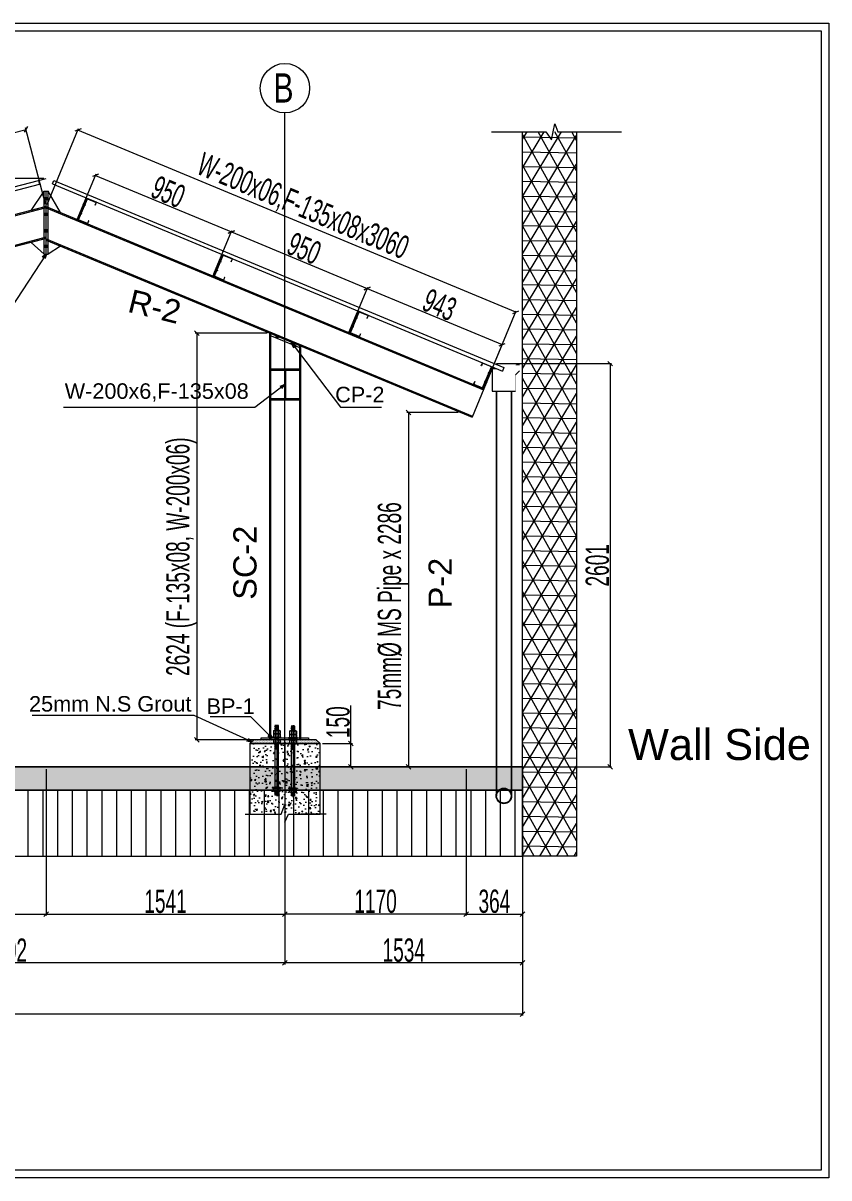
# Model space of a CAD drawing. Header units: millimetres. Extents: x -2070542 to 12330240, y -55001 to 6949969.
# Drawn here: x 1798756 to 1803957, y -49430 to -41980 of the extents above; entities that cross this region are included whole.
import ezdxf

# ---------------------------------------------------------------- set-up
doc = ezdxf.new("R2010")
doc.units = ezdxf.units.MM
doc.header["$LTSCALE"] = 0.5
doc.header["$PDMODE"] = 3
for name, color, linetype, lineweight in [('All CP BP TP EP', 6, 'Continuous', 13), ('Dimantion', 7, 'Continuous', 9), ('GRIDE-LINE', 250, 'Continuous', 13), ('HACTH', 8, 'Continuous', 5), ('Profile Sheet', 130, 'Continuous', 9), ('steel col', 1, 'Continuous', 13), ('Text', 7, 'Continuous', 13)]:
    doc.layers.add(name, color=color, linetype=linetype, lineweight=lineweight)
doc.layers.add('Down Pipe', color=5, linetype='Continuous')
doc.styles.add('MONOTEXT', font='arial.ttf')
doc.styles.get("Standard").update_dxf_attribs({"font": 'swisscl.ttf', "width": 0.8})
doc.styles.add('STYLE09', font='swisscl.ttf')
doc.dimstyles.new('dim40', dxfattribs={"dimtxt": 40, "dimasz": 30, "dimexe": 10, "dimexo": 15, "dimgap": 5, "dimtad": 1, "dimdec": 0, "dimzin": 0, "dimdsep": 46, "dimtxsty": 'Standard', "dimblk": 'OBLIQUE', "dimcen": 0, "dimclrd": 94, "dimclre": 94, "dimclrt": 6, "dimadec": 0, "dimazin": 0, "dimtfac": 1, "dimtdec": 0, "dimtofl": 0, "dimtmove": 0, "dimatfit": 3, "dimldrblk": 'OPEN30', "dimfxl": 100, "dimtolj": 1, "dimtzin": 0, "dimlwd": 13, "dimlwe": 13, "dimarcsym": 0})

# ---------------------------------------------------------------- blocks, each defined once
blk = doc.blocks.new('rwrwrw')
at = {"lineweight": 18}
for p, q in [((1824431.2, 7781.3), (1824406.2, 7781.3)), ((1824406.2, 7781.3), (1824406.2, 7635.9)), ((1824556.2, 7740.9), (1824581.8, 7766.5))]:
    blk.add_line(p, q, dxfattribs=at)
at = {"layer": 'Down Pipe', "lineweight": 18}
for p, q in [((1824431.2, 7778.3), (1824431.2, 7781.3)), ((1824581.8, 7806.5), (1824561.8, 7806.5)), ((1824561.8, 7803.5), (1824561.8, 7806.5)), ((1824406.2, 7635.9), (1824556.2, 7635.9)), ((1824431.2, 7635.9), (1824431.2, 5025)), ((1824434.2, 7635.9), (1824434.2, 5025)), ((1824528.2, 7635.9), (1824528.2, 5025)), ((1824531.2, 7635.9), (1824531.2, 5025))]:
    blk.add_line(p, q, dxfattribs=at)
at = {"layer": 'Down Pipe', "lineweight": 18, "const_width": 0.5}
for points in [[(1824561.8, 7806.5), (1824581.8, 7806.5), (1824581.8, 7766.5), (1824556.2, 7740.9), (1824556.2, 7635.9), (1824406.2, 7635.9), (1824406.2, 7781.3), (1824431.2, 7781.3)], [(1824561.8, 7803.5), (1824578.8, 7803.5), (1824578.8, 7767.7), (1824553.2, 7742.1), (1824553.2, 7638.9), (1824409.2, 7638.9), (1824409.2, 7778.3), (1824431.2, 7778.3)]]:
    blk.add_lwpolyline(points, dxfattribs=at)
at = {"layer": 'Down Pipe', "lineweight": 18}
for radius in [50, 47]:
    blk.add_circle((1824481.2, 5025), radius, dxfattribs=at)
blk = doc.blocks.new('Purlin With Cleat')
at = {"layer": 'steel col', "lineweight": 18}
for p, q in [((-37.5, -9.7), (-37.5, 9.7)), ((22.4, -9.7), (22.4, 9.7)), ((67.5, -4), (-72.5, -4))]:
    blk.add_line(p, q, dxfattribs=at)
blk.add_lwpolyline([(-72.5, -4), (67.5, -4), (67.5, 4), (-72.5, 4)], close=True, dxfattribs=at)
for points in [[(-44.5, -4), (-30.7, -4), (-44.5, 4), (-30.7, 4)], [(15.5, -4), (29.3, -4), (15.5, 4), (29.3, 4)]]:
    blk.add_trace(points, dxfattribs=at)
blk = doc.blocks.new('rewrt')
at = {"layer": 'All CP BP TP EP', "lineweight": 18}
blk.add_lwpolyline([(2043635.1, 1740051.1), (2043615.1, 1740051.1), (2043615.1, 1739986.1), (2043765.1, 1739986.1), (2043765.1, 1740051.1), (2043745.1, 1740051.1), (2043745.1, 1740049.6), (2043763.6, 1740049.6), (2043763.6, 1739987.6), (2043616.6, 1739987.6), (2043616.6, 1740049.6), (2043635.1, 1740049.6), (2043635.1, 1740051.1)], dxfattribs=at)
at = {"lineweight": 18}
blk.add_blockref('Purlin With Cleat', (2043697.6, 1739982.1), dxfattribs=at)
blk = doc.blocks.new('_Oblique')
at = {"color": 0, "linetype": 'ByBlock', "lineweight": -2}
blk.add_line((-0.5, -0.5), (0.5, 0.5), dxfattribs=at)
blk = doc.blocks.new('*D67')
at = {"color": 94, "lineweight": 13, "transparency": 16777216}
for p, q in [((1799111, -43232.9), (1799227.3, -42953.3)), ((1799223.5, -42962.5), (1800100.6, -43327.4)), ((1799988.1, -43597.8), (1800104.5, -43318.2))]:
    blk.add_line(p, q, dxfattribs=at)
at = {"layer": 'Defpoints', "color": 0, "lineweight": 13, "transparency": 16777216}
for p in [(1799105.2, -43246.8), (1800100.6, -43327.4), (1799982.4, -43611.6)]:
    blk.add_point(p, dxfattribs=at)
at = {"color": 94, "lineweight": 13, "transparency": 16777216, "xscale": 30, "yscale": 30, "zscale": 30}
for p, rotation in [((1799223.5, -42962.5), 157.4149336676004), ((1800100.6, -43327.4), 337.4149336676003)]:
    blk.add_blockref('_Oblique', p, dxfattribs=dict(at, rotation=rotation))
at = {"color": 6, "lineweight": 18, "transparency": 16777216, "insert": (1799693.5, -43069.4), "char_height": 150, "attachment_point": 5, "rotation": 337.41493}
blk.add_mtext('\\A1;950', dxfattribs=at)
blk = doc.blocks.new('_Open30')
at = {"color": 0, "linetype": 'ByBlock', "lineweight": -2}
for p, q in [((-1, 0.27), (0, 0)), ((0, 0), (-1, -0.27)), ((0, 0), (-1, 0))]:
    blk.add_line(p, q, dxfattribs=at)
blk = doc.blocks.new('*D68')
at = {"color": 94, "lineweight": 13, "transparency": 16777216}
for p, q in [((1799988.1, -43597.8), (1800104.5, -43318.2)), ((1800100.6, -43327.4), (1800977.8, -43692.3)), ((1800865.3, -43962.7), (1800981.6, -43683))]:
    blk.add_line(p, q, dxfattribs=at)
at = {"layer": 'Defpoints', "color": 0, "lineweight": 13, "transparency": 16777216}
for p in [(1799982.4, -43611.7), (1800977.8, -43692.3), (1800859.5, -43976.5)]:
    blk.add_point(p, dxfattribs=at)
at = {"color": 94, "lineweight": 13, "transparency": 16777216, "xscale": 30, "yscale": 30, "zscale": 30}
for p, rotation in [((1800100.6, -43327.4), 157.4135858322665), ((1800977.8, -43692.3), 337.4135858322665)]:
    blk.add_blockref('_Oblique', p, dxfattribs=dict(at, rotation=rotation))
at = {"color": 6, "lineweight": 18, "transparency": 16777216, "insert": (1800570.6, -43434.3), "char_height": 150, "attachment_point": 5, "rotation": 337.41359}
blk.add_mtext('\\A1;950', dxfattribs=at)
blk = doc.blocks.new('*D87')
at = {"color": 94, "lineweight": 13, "transparency": 16777216}
for p, q in [((1800865.3, -43962.7), (1800981.6, -43683)), ((1800977.8, -43692.3), (1801848.7, -44054.6)), ((1801736.2, -44325), (1801852.5, -44045.3))]:
    blk.add_line(p, q, dxfattribs=at)
at = {"layer": 'Defpoints', "color": 0, "lineweight": 13, "transparency": 16777216}
for p in [(1800859.5, -43976.5), (1801848.7, -44054.6), (1801730.5, -44338.8)]:
    blk.add_point(p, dxfattribs=at)
at = {"color": 94, "lineweight": 13, "transparency": 16777216, "xscale": 30, "yscale": 30, "zscale": 30}
for p, rotation in [((1800977.8, -43692.3), 157.4139715824243), ((1801848.7, -44054.6), 337.4139715824243)]:
    blk.add_blockref('_Oblique', p, dxfattribs=dict(at, rotation=rotation))
at = {"color": 6, "lineweight": 18, "transparency": 16777216, "insert": (1801444.7, -43797.9), "char_height": 150, "attachment_point": 5, "rotation": 337.41397}
blk.add_mtext('\\A1;943', dxfattribs=at)
blk = doc.blocks.new('Hex Nut - 10 mm side')
at = {"color": 0, "linetype": 'Continuous'}
for p, q in [((-9.2, -6.8), (-9.2, 6.8)), ((-0.7, 9.1), (-8.5, 9.1)), ((-0.7, 4.5), (-8.5, 4.5)), ((0, -6.8), (0, 6.8)), ((-0.7, -4.5), (-8.5, -4.5)), ((-0.7, -9.1), (-8.5, -9.1))]:
    blk.add_line(p, q, dxfattribs=at)
for centre, radius, start, end in [((-5, 6.8), 4.19, 147.1328, 212.8672), ((6.6, 0), 15.7, 163.2214, 196.7786), ((-4.2, 6.8), 4.19, 327.1328, 32.8672), ((-15.7, 0), 15.7, 343.2214, 16.7787), ((-5, -6.8), 4.19, 147.1328, 212.8672), ((-4.2, -6.8), 4.19, 327.1328, 32.8672)]:
    blk.add_arc(centre, radius, start, end, dxfattribs=at)
blk = doc.blocks.new('dfewer')
at = {"layer": 'Profile Sheet', "ltscale": 8}
blk.add_line((2170268.4, 1870419.9), (2170268.4, 1869965), dxfattribs=at)
at = {"layer": 'steel col', "lineweight": 9}
for p, q in [((2170280.4, 1870415), (2170256.4, 1870415)), ((2170257.9, 1870412.5), (2170256.4, 1870415)), ((2170278.9, 1870412.5), (2170256.4, 1870415)), ((2170256.4, 1870410), (2170257.9, 1870412.5)), ((2170280.4, 1870410), (2170256.4, 1870410)), ((2170257.9, 1870407.5), (2170256.4, 1870410)), ((2170278.9, 1870407.5), (2170256.4, 1870410)), ((2170256.4, 1870405), (2170257.9, 1870407.5)), ((2170280.4, 1870405), (2170256.4, 1870405)), ((2170257.9, 1870402.5), (2170256.4, 1870405)), ((2170278.9, 1870402.5), (2170256.4, 1870405)), ((2170256.4, 1870400), (2170257.9, 1870402.5)), ((2170280.4, 1870400), (2170256.4, 1870400)), ((2170257.9, 1870397.5), (2170256.4, 1870400)), ((2170278.9, 1870397.5), (2170256.4, 1870400)), ((2170256.4, 1870395), (2170257.9, 1870397.5)), ((2170278.9, 1870412.5), (2170257.9, 1870412.5)), ((2170280.4, 1870410), (2170257.9, 1870412.5)), ((2170278.9, 1870407.5), (2170257.9, 1870407.5)), ((2170280.4, 1870405), (2170257.9, 1870407.5)), ((2170278.9, 1870402.5), (2170257.9, 1870402.5)), ((2170280.4, 1870400), (2170257.9, 1870402.5)), ((2170278.9, 1870397.5), (2170257.9, 1870397.5)), ((2170280.4, 1870395), (2170257.9, 1870397.5)), ((2170278.9, 1870412.5), (2170280.4, 1870415)), ((2170280.4, 1870410), (2170278.9, 1870412.5)), ((2170278.9, 1870407.5), (2170280.4, 1870410)), ((2170280.4, 1870405), (2170278.9, 1870407.5)), ((2170278.9, 1870402.5), (2170280.4, 1870405)), ((2170280.4, 1870400), (2170278.9, 1870402.5)), ((2170278.9, 1870397.5), (2170280.4, 1870400)), ((2170280.4, 1870395), (2170278.9, 1870397.5)), ((2170238.9, 1870338.4), (2170238.9, 1870335)), ((2170297.4, 1870338.4), (2170238.9, 1870338.4)), ((2170268.4, 1870335), (2170238.9, 1870335)), ((2170239.2, 1870335), (2170297.6, 1870335)), ((2170288.4, 1870335), (2170248.4, 1870335)), ((2170280.4, 1870395), (2170256.4, 1870395)), ((2170257.9, 1870392.5), (2170256.4, 1870395)), ((2170278.9, 1870392.5), (2170256.4, 1870395)), ((2170256.4, 1870390), (2170257.9, 1870392.5)), ((2170280.4, 1870390), (2170256.4, 1870390)), ((2170257.9, 1870387.5), (2170256.4, 1870390)), ((2170278.9, 1870387.5), (2170256.4, 1870390)), ((2170256.4, 1870385), (2170257.9, 1870387.5)), ((2170280.4, 1870385), (2170256.4, 1870385)), ((2170257.4, 1870383.3), (2170256.4, 1870385)), ((2170271.1, 1870383.3), (2170256.4, 1870385)), ((2170280.4, 1870335), (2170256.4, 1870335)), ((2170256.4, 1870332.5), (2170257.9, 1870335)), ((2170280.4, 1870332.5), (2170256.4, 1870332.5)), ((2170257.9, 1870330), (2170256.4, 1870332.5)), ((2170278.9, 1870330), (2170256.4, 1870332.5)), ((2170256.4, 1870327.5), (2170257.9, 1870330)), ((2170280.4, 1870327.5), (2170256.4, 1870327.5)), ((2170257.9, 1870325), (2170256.4, 1870327.5)), ((2170256.7, 1870323), (2170257.9, 1870325)), ((2170278.9, 1870392.5), (2170257.9, 1870392.5)), ((2170280.4, 1870390), (2170257.9, 1870392.5)), ((2170278.9, 1870387.5), (2170257.9, 1870387.5)), ((2170280.4, 1870385), (2170257.9, 1870387.5)), ((2170278.9, 1870335), (2170257.9, 1870335)), ((2170280.4, 1870332.5), (2170257.9, 1870335)), ((2170278.9, 1870330), (2170257.9, 1870330)), ((2170280.4, 1870327.5), (2170257.9, 1870330)), ((2170278.9, 1870325), (2170257.9, 1870325)), ((2170280.4, 1870323), (2170257.9, 1870325)), ((2170268.4, 1870335), (2170297.4, 1870335)), ((2170278.9, 1870392.5), (2170280.4, 1870395)), ((2170280.4, 1870390), (2170278.9, 1870392.5)), ((2170278.9, 1870387.5), (2170280.4, 1870390)), ((2170280.4, 1870385), (2170278.9, 1870387.5)), ((2170280.4, 1870332.5), (2170278.9, 1870335)), ((2170278.9, 1870330), (2170280.4, 1870332.5)), ((2170280.4, 1870327.5), (2170278.9, 1870330)), ((2170278.9, 1870325), (2170280.4, 1870327.5)), ((2170280.4, 1870323), (2170278.9, 1870325)), ((2170279.4, 1870383.3), (2170280.4, 1870385)), ((2170297.4, 1870335), (2170297.4, 1870338.4)), ((2170280.4, 1870300.5), (2170256.4, 1870300.5)), ((2170257.9, 1870298), (2170256.4, 1870300.5)), ((2170278.9, 1870298), (2170256.4, 1870300.5)), ((2170256.4, 1870295), (2170257.9, 1870298)), ((2170280.4, 1870295), (2170256.4, 1870295)), ((2170280.4, 1870295), (2170256.4, 1870295)), ((2170257.9, 1870292.5), (2170256.4, 1870295)), ((2170278.9, 1870292.5), (2170256.4, 1870295)), ((2170256.4, 1870289.4), (2170257.9, 1870292.5)), ((2170280.4, 1870289.4), (2170256.4, 1870289.4)), ((2170280.4, 1870289.4), (2170256.4, 1870289.4)), ((2170257.9, 1870286.9), (2170256.4, 1870289.4)), ((2170278.9, 1870286.9), (2170256.4, 1870289.4)), ((2170256.4, 1870283.9), (2170257.9, 1870286.9)), ((2170280.4, 1870283.9), (2170256.4, 1870283.9)), ((2170280.4, 1870283.9), (2170256.4, 1870283.9)), ((2170257.9, 1870281.4), (2170256.4, 1870283.9)), ((2170278.9, 1870281.4), (2170256.4, 1870283.9)), ((2170256.4, 1870278.3), (2170257.9, 1870281.4)), ((2170280.4, 1870278.3), (2170256.4, 1870278.3)), ((2170280.4, 1870278.3), (2170256.4, 1870278.3)), ((2170257.9, 1870275.8), (2170256.4, 1870278.3)), ((2170278.9, 1870275.8), (2170256.4, 1870278.3)), ((2170256.4, 1870272.8), (2170257.9, 1870275.8)), ((2170280.4, 1870272.8), (2170256.4, 1870272.8)), ((2170280.4, 1870272.8), (2170256.4, 1870272.8)), ((2170257.9, 1870270.3), (2170256.4, 1870272.8)), ((2170278.9, 1870270.3), (2170256.4, 1870272.8)), ((2170256.4, 1870267.2), (2170257.9, 1870270.3)), ((2170280.4, 1870267.2), (2170256.4, 1870267.2)), ((2170280.4, 1870267.2), (2170256.4, 1870267.2)), ((2170257.9, 1870265), (2170256.4, 1870267.2)), ((2170279, 1870265), (2170256.4, 1870267.2)), ((2170256.4, 1870265), (2170280.4, 1870265)), ((2170278.9, 1870298), (2170257.9, 1870298)), ((2170280.4, 1870295), (2170257.9, 1870298)), ((2170278.9, 1870292.5), (2170257.9, 1870292.5)), ((2170280.4, 1870289.4), (2170257.9, 1870292.5)), ((2170278.9, 1870286.9), (2170257.9, 1870286.9)), ((2170280.4, 1870283.9), (2170257.9, 1870286.9)), ((2170278.9, 1870281.4), (2170257.9, 1870281.4)), ((2170280.4, 1870278.3), (2170257.9, 1870281.4)), ((2170278.9, 1870275.8), (2170257.9, 1870275.8)), ((2170280.4, 1870272.8), (2170257.9, 1870275.8)), ((2170278.9, 1870270.3), (2170257.9, 1870270.3)), ((2170280.4, 1870267.2), (2170257.9, 1870270.3)), ((2170279, 1870265), (2170257.9, 1870265)), ((2170278.9, 1870298), (2170280.4, 1870300.5)), ((2170280.4, 1870295), (2170278.9, 1870298)), ((2170278.9, 1870292.5), (2170280.4, 1870295)), ((2170280.4, 1870289.4), (2170278.9, 1870292.5)), ((2170278.9, 1870286.9), (2170280.4, 1870289.4)), ((2170280.4, 1870283.9), (2170278.9, 1870286.9)), ((2170278.9, 1870281.4), (2170280.4, 1870283.9)), ((2170280.4, 1870278.3), (2170278.9, 1870281.4)), ((2170278.9, 1870275.8), (2170280.4, 1870278.3)), ((2170280.4, 1870272.8), (2170278.9, 1870275.8)), ((2170278.9, 1870270.3), (2170280.4, 1870272.8)), ((2170280.4, 1870267.2), (2170278.9, 1870270.3)), ((2170279, 1870265), (2170280.4, 1870267.2)), ((2170268.4, 1870015), (2170238.9, 1870015)), ((2170238.9, 1870015), (2170297.4, 1870015)), ((2170238.9, 1870015), (2170238.9, 1870011.5)), ((2170297.4, 1870011.5), (2170238.9, 1870011.5)), ((2170288.4, 1870015), (2170248.4, 1870015)), ((2170256.4, 1869985), (2170257.9, 1869987.5)), ((2170280.4, 1869985), (2170256.4, 1869985)), ((2170257.9, 1869982.5), (2170256.4, 1869985)), ((2170278.9, 1869982.5), (2170256.4, 1869985)), ((2170256.4, 1869980), (2170257.9, 1869982.5)), ((2170280.4, 1869980), (2170256.4, 1869980)), ((2170257.9, 1869977.5), (2170256.4, 1869980)), ((2170278.9, 1869977.5), (2170256.4, 1869980)), ((2170256.4, 1869975), (2170257.9, 1869977.5)), ((2170280.4, 1869975), (2170256.4, 1869975)), ((2170257.9, 1869972.5), (2170256.4, 1869975)), ((2170278.9, 1869972.5), (2170256.4, 1869975)), ((2170256.4, 1869970), (2170257.9, 1869972.5)), ((2170280.4, 1869970), (2170256.4, 1869970)), ((2170257.9, 1869967.5), (2170256.4, 1869970)), ((2170278.9, 1869967.5), (2170256.4, 1869970)), ((2170256.4, 1869965), (2170257.9, 1869967.5)), ((2170280.4, 1869965), (2170256.4, 1869965)), ((2170257.9, 1869987.5), (2170256.9, 1869989.1)), ((2170278.9, 1869987.5), (2170257.9, 1869987.5)), ((2170280.4, 1869985), (2170257.9, 1869987.5)), ((2170278.9, 1869982.5), (2170257.9, 1869982.5)), ((2170280.4, 1869980), (2170257.9, 1869982.5)), ((2170278.9, 1869977.5), (2170257.9, 1869977.5)), ((2170280.4, 1869975), (2170257.9, 1869977.5)), ((2170278.9, 1869972.5), (2170257.9, 1869972.5)), ((2170280.4, 1869970), (2170257.9, 1869972.5)), ((2170278.9, 1869967.5), (2170257.9, 1869967.5)), ((2170278.9, 1869967.5), (2170257.9, 1869967.5)), ((2170280.4, 1869965), (2170257.9, 1869967.5)), ((2170278.9, 1869987.5), (2170264.6, 1869989.1)), ((2170268.4, 1870015), (2170297.4, 1870015)), ((2170278.9, 1869987.5), (2170279.8, 1869989.1)), ((2170280.4, 1869985), (2170278.9, 1869987.5)), ((2170278.9, 1869982.5), (2170280.4, 1869985)), ((2170280.4, 1869980), (2170278.9, 1869982.5)), ((2170278.9, 1869977.5), (2170280.4, 1869980)), ((2170280.4, 1869975), (2170278.9, 1869977.5)), ((2170278.9, 1869972.5), (2170280.4, 1869975)), ((2170280.4, 1869970), (2170278.9, 1869972.5)), ((2170278.9, 1869967.5), (2170280.4, 1869970)), ((2170280.4, 1869965), (2170278.9, 1869967.5)), ((2170297.4, 1870015), (2170297.4, 1870011.5))]:
    blk.add_line(p, q, dxfattribs=at)
blk.add_lwpolyline([(2170280.4, 1869965), (2170280.4, 1870300.5), (2170256.4, 1870300.5), (2170256.4, 1869965)], dxfattribs=at)
at = {"layer": 'steel col', "lineweight": 9, "extrusion": (0, 0, -1), "yscale": 2.453299200162292, "rotation": 90}
for p, xscale, zscale in [((-2170268.4, 1870383.3), 2.453299200162292, -2.4532992), ((-2170268.4, 1870360.9), 2.453299200162292, -2.4532992), ((-2170268.4, 1869989.1), -2.453299200162292, -2.453299200162292)]:
    blk.add_blockref('Hex Nut - 10 mm side', p, dxfattribs=dict(at, xscale=xscale, zscale=zscale))
at = {"layer": 'steel col', "lineweight": 9, "yscale": 2.453299200162292, "zscale": 2.453299200162292, "rotation": 90}
for p, xscale in [((2170268.4, 1870383.3), 2.453299200162292), ((2170268.4, 1870360.9), 2.453299200162292), ((2170268.4, 1870323), 2.453299200162292), ((2170268.4, 1869989.1), -2.453299200162292)]:
    blk.add_blockref('Hex Nut - 10 mm side', p, dxfattribs=dict(at, xscale=xscale))
blk = doc.blocks.new('*D69')
at = {"color": 94, "lineweight": 13, "transparency": 16777216}
for p, q in [((1800331.2, -43979.6), (1799867.2, -43979.6)), ((1799877.2, -43979.6), (1799877.2, -46603.7)), ((1800431.2, -46603.7), (1799867.2, -46603.7))]:
    blk.add_line(p, q, dxfattribs=at)
at = {"layer": 'Defpoints', "color": 0, "lineweight": 13, "transparency": 16777216}
for p in [(1800346.2, -43979.6), (1799877.2, -46603.7), (1800446.2, -46603.7)]:
    blk.add_point(p, dxfattribs=at)
at = {"color": 94, "lineweight": 13, "transparency": 16777216, "xscale": 30, "yscale": 30, "zscale": 30}
for p, rotation in [((1799877.2, -43979.6), 90), ((1799877.2, -46603.7), 270)]:
    blk.add_blockref('_Oblique', p, dxfattribs=dict(at, rotation=rotation))
at = {"color": 6, "lineweight": 18, "transparency": 16777216, "insert": (1799777.7, -45422.7), "char_height": 150, "attachment_point": 5, "rotation": 90}
blk.add_mtext('\\A1;2624 {\\C1;(F-135x08, W-200x06)}', dxfattribs=at)
blk = doc.blocks.new('ewqeqeq')
at = {"layer": 'steel col', "lineweight": 18}
for p, q in [((1822653.1, 59148.7), (1822788.1, 59148.7)), ((1822653.1, 59140.7), (1822653.1, 59148.7)), ((1822653.1, 59140.7), (1822717.6, 59140.7)), ((1822717.6, 59140.7), (1822717.6, 58956.7)), ((1822723.6, 59140.7), (1822788.1, 59140.7)), ((1822723.6, 59140.7), (1822723.6, 58956.7)), ((1822788.1, 59140.7), (1822788.1, 59148.7)), ((1822653.1, 58956.7), (1822717.6, 58956.7)), ((1822653.1, 58948.7), (1822653.1, 58956.7)), ((1822653.1, 58948.7), (1822788.1, 58948.7)), ((1822723.6, 58956.7), (1822788.1, 58956.7)), ((1822788.1, 58948.7), (1822788.1, 58956.7))]:
    blk.add_line(p, q, dxfattribs=at)
blk = doc.blocks.new('*D88')
at = {"color": 94, "lineweight": 13, "transparency": 16777216}
for p, q in [((1800871.3, -46628.7), (1800871.3, -46381.8)), ((1800688.7, -46628.7), (1800881.3, -46628.7)), ((1800871.3, -46778.7), (1800871.3, -46628.7)), ((1800688.7, -46778.7), (1800881.3, -46778.7))]:
    blk.add_line(p, q, dxfattribs=at)
at = {"layer": 'Defpoints', "color": 0, "lineweight": 13, "transparency": 16777216}
for p in [(1800673.7, -46628.7), (1800871.3, -46628.7), (1800673.7, -46778.7)]:
    blk.add_point(p, dxfattribs=at)
at = {"color": 94, "lineweight": 13, "transparency": 16777216, "xscale": 30, "yscale": 30, "zscale": 30}
for p, rotation in [((1800871.3, -46628.7), 90), ((1800871.3, -46778.7), 270)]:
    blk.add_blockref('_Oblique', p, dxfattribs=dict(at, rotation=rotation))
at = {"color": 6, "lineweight": 18, "transparency": 16777216, "insert": (1800789.5, -46490.3), "char_height": 150, "attachment_point": 5, "rotation": 90}
blk.add_mtext('\\A1;150', dxfattribs=at)
blk = doc.blocks.new('*D72')
at = {"color": 94, "lineweight": 13, "transparency": 16777216}
for p, q in [((1801616.1, -46793.7), (1801616.1, -47738.2)), ((1800446.2, -46943.7), (1800446.2, -47738.2)), ((1801616.1, -47728.2), (1800446.2, -47728.2))]:
    blk.add_line(p, q, dxfattribs=at)
at = {"layer": 'Defpoints', "color": 0, "lineweight": 13, "transparency": 16777216}
for p in [(1801616.1, -46778.7), (1800446.2, -46928.7), (1800446.2, -47728.2)]:
    blk.add_point(p, dxfattribs=at)
at = {"color": 94, "lineweight": 13, "transparency": 16777216, "xscale": 30, "yscale": 30, "zscale": 30, "rotation": 180}
blk.add_blockref('_Oblique', (1800446.2, -47728.2), dxfattribs=at)
at = {"color": 94, "lineweight": 13, "transparency": 16777216, "xscale": 30, "yscale": 30, "zscale": 30}
blk.add_blockref('_Oblique', (1801616.1, -47728.2), dxfattribs=at)
at = {"color": 6, "lineweight": 18, "transparency": 16777216, "insert": (1801031.2, -47646.4), "char_height": 150, "attachment_point": 5}
blk.add_mtext('\\A1;1170', dxfattribs=at)
blk = doc.blocks.new('*D89')
at = {"color": 94, "lineweight": 13, "transparency": 16777216}
for p, q in [((1795144.2, -46943.7), (1795144.2, -48383.1)), ((1801980.2, -46943.7), (1801980.2, -48383.1)), ((1801980.2, -48373.1), (1795144.2, -48373.1))]:
    blk.add_line(p, q, dxfattribs=at)
at = {"layer": 'Defpoints', "color": 0, "lineweight": 13, "transparency": 16777216}
for p in [(1795144.2, -46928.7), (1801980.2, -46928.7), (1795144.2, -48373.1)]:
    blk.add_point(p, dxfattribs=at)
at = {"color": 94, "lineweight": 13, "transparency": 16777216, "xscale": 30, "yscale": 30, "zscale": 30, "rotation": 180}
blk.add_blockref('_Oblique', (1795144.2, -48373.1), dxfattribs=at)
at = {"color": 94, "lineweight": 13, "transparency": 16777216, "xscale": 30, "yscale": 30, "zscale": 30}
blk.add_blockref('_Oblique', (1801980.2, -48373.1), dxfattribs=at)
at = {"color": 6, "lineweight": 18, "transparency": 16777216, "insert": (1798562.2, -48291.2), "char_height": 150, "attachment_point": 5}
blk.add_mtext('\\A1;6836', dxfattribs=at)
blk = doc.blocks.new('*D75')
at = {"color": 94, "lineweight": 13, "transparency": 16777216}
for p, q in [((1801616.1, -46793.7), (1801616.1, -47738.2)), ((1801980.2, -46793.7), (1801980.2, -47738.2)), ((1801616.1, -47728.2), (1801980.2, -47728.2))]:
    blk.add_line(p, q, dxfattribs=at)
at = {"layer": 'Defpoints', "color": 0, "lineweight": 13, "transparency": 16777216}
for p in [(1801616.1, -46778.7), (1801980.2, -46778.7), (1801980.2, -47728.2)]:
    blk.add_point(p, dxfattribs=at)
at = {"color": 94, "lineweight": 13, "transparency": 16777216, "xscale": 30, "yscale": 30, "zscale": 30, "rotation": 180}
blk.add_blockref('_Oblique', (1801616.1, -47728.2), dxfattribs=at)
at = {"color": 94, "lineweight": 13, "transparency": 16777216, "xscale": 30, "yscale": 30, "zscale": 30}
blk.add_blockref('_Oblique', (1801980.2, -47728.2), dxfattribs=at)
at = {"color": 6, "lineweight": 18, "transparency": 16777216, "insert": (1801798.2, -47646.3), "char_height": 150, "attachment_point": 5}
blk.add_mtext('\\A1;364', dxfattribs=at)
blk = doc.blocks.new('*D76')
at = {"color": 94, "lineweight": 13, "transparency": 16777216}
for p, q in [((1800446.2, -46643.7), (1800446.2, -48053.6)), ((1801980.2, -46793.7), (1801980.2, -48053.6)), ((1801980.2, -48043.6), (1800446.2, -48043.6))]:
    blk.add_line(p, q, dxfattribs=at)
at = {"layer": 'Defpoints', "color": 0, "lineweight": 13, "transparency": 16777216}
for p in [(1800446.2, -46628.7), (1801980.2, -46778.7), (1800446.2, -48043.6)]:
    blk.add_point(p, dxfattribs=at)
at = {"color": 94, "lineweight": 13, "transparency": 16777216, "xscale": 30, "yscale": 30, "zscale": 30, "rotation": 180}
blk.add_blockref('_Oblique', (1800446.2, -48043.6), dxfattribs=at)
at = {"color": 94, "lineweight": 13, "transparency": 16777216, "xscale": 30, "yscale": 30, "zscale": 30}
blk.add_blockref('_Oblique', (1801980.2, -48043.6), dxfattribs=at)
at = {"color": 6, "lineweight": 18, "transparency": 16777216, "insert": (1801213.2, -47961.7), "char_height": 150, "attachment_point": 5}
blk.add_mtext('\\A1;1534', dxfattribs=at)
blk = doc.blocks.new('*D77')
at = {"color": 94, "lineweight": 13, "transparency": 16777216}
for p, q in [((1796844.2, -46643.7), (1796844.2, -48053.6)), ((1800446.2, -46783.7), (1800446.2, -48053.6)), ((1800446.2, -48043.6), (1796844.2, -48043.6))]:
    blk.add_line(p, q, dxfattribs=at)
at = {"layer": 'Defpoints', "color": 0, "lineweight": 13, "transparency": 16777216}
for p in [(1796844.2, -46628.7), (1800446.2, -46768.7), (1796844.2, -48043.6)]:
    blk.add_point(p, dxfattribs=at)
at = {"color": 94, "lineweight": 13, "transparency": 16777216, "xscale": 30, "yscale": 30, "zscale": 30, "rotation": 180}
blk.add_blockref('_Oblique', (1796844.2, -48043.6), dxfattribs=at)
at = {"color": 94, "lineweight": 13, "transparency": 16777216, "xscale": 30, "yscale": 30, "zscale": 30}
blk.add_blockref('_Oblique', (1800446.2, -48043.6), dxfattribs=at)
at = {"color": 6, "lineweight": 18, "transparency": 16777216, "insert": (1798645.2, -47961.7), "char_height": 150, "attachment_point": 5}
blk.add_mtext('\\A1;3602', dxfattribs=at)
blk = doc.blocks.new('*D79')
at = {"color": 94, "lineweight": 13, "transparency": 16777216}
for p, q in [((1801812.7, -44177.3), (1802554.7, -44177.3)), ((1802544.7, -44177.3), (1802544.7, -46778.7)), ((1801811.4, -46778.7), (1802554.7, -46778.7))]:
    blk.add_line(p, q, dxfattribs=at)
at = {"layer": 'Defpoints', "color": 0, "lineweight": 13, "transparency": 16777216}
for p in [(1801797.7, -44177.3), (1801796.4, -46778.7), (1802544.7, -46778.7)]:
    blk.add_point(p, dxfattribs=at)
at = {"color": 94, "lineweight": 13, "transparency": 16777216, "xscale": 30, "yscale": 30, "zscale": 30}
for p, rotation in [((1802544.7, -44177.3), 90), ((1802544.7, -46778.7), 270)]:
    blk.add_blockref('_Oblique', p, dxfattribs=dict(at, rotation=rotation))
at = {"color": 6, "lineweight": 18, "transparency": 16777216, "insert": (1802462.9, -45478), "char_height": 150, "attachment_point": 5, "rotation": 90}
blk.add_mtext('\\A1;2601', dxfattribs=at)
blk = doc.blocks.new('*D81')
at = {"color": 94, "lineweight": 13, "transparency": 16777216}
for p, q in [((1801563.6, -44492.3), (1801233.9, -44492.3)), ((1801243.9, -44492.3), (1801243.9, -46778.7)), ((1801563.6, -46778.7), (1801233.9, -46778.7))]:
    blk.add_line(p, q, dxfattribs=at)
at = {"layer": 'Defpoints', "color": 0, "lineweight": 13, "transparency": 16777216}
for p in [(1801578.6, -44492.3), (1801243.9, -46778.7), (1801578.6, -46778.7)]:
    blk.add_point(p, dxfattribs=at)
at = {"color": 94, "lineweight": 13, "transparency": 16777216, "xscale": 30, "yscale": 30, "zscale": 30}
for p, rotation in [((1801243.9, -44492.3), 90), ((1801243.9, -46778.7), 270)]:
    blk.add_blockref('_Oblique', p, dxfattribs=dict(at, rotation=rotation))
at = {"color": 6, "lineweight": 18, "transparency": 16777216, "insert": (1801143.3, -45741.2), "char_height": 150, "attachment_point": 5, "rotation": 90}
blk.add_mtext('\\A1;75mm%%C MS Pipe x 2286 ', dxfattribs=at)
blk = doc.blocks.new('*D82')
at = {"color": 94, "lineweight": 13, "transparency": 16777216}
for p, q in [((1795244, -43587.2), (1798775.3, -42665.7)), ((1798901.4, -43149.1), (1798772.8, -42656)), ((1795370.2, -44070.6), (1795241.5, -43577.5))]:
    blk.add_line(p, q, dxfattribs=at)
at = {"layer": 'Defpoints', "color": 0, "lineweight": 13, "transparency": 16777216}
for p in [(1798775.3, -42665.7), (1798905.2, -43163.6), (1795373.9, -44085.1)]:
    blk.add_point(p, dxfattribs=at)
at = {"color": 94, "lineweight": 13, "transparency": 16777216, "xscale": 30, "yscale": 30, "zscale": 30}
for p, rotation in [((1798775.3, -42665.7), 14.625200846534), ((1795244, -43587.2), 194.625200846534)]:
    blk.add_blockref('_Oblique', p, dxfattribs=dict(at, rotation=rotation))
at = {"color": 6, "lineweight": 18, "transparency": 16777216, "insert": (1796985.9, -43035.2), "char_height": 150, "attachment_point": 5, "rotation": 14.6252}
blk.add_mtext('\\A1;W-200x06,F-135x08x3650', dxfattribs=at)
blk = doc.blocks.new('*D83')
at = {"color": 94, "lineweight": 13, "transparency": 16777216}
for p, q in [((1798911, -43149.7), (1799114.4, -42660.8)), ((1801935.8, -43845.2), (1799110.6, -42670)), ((1801736.2, -44325), (1801939.6, -43836))]:
    blk.add_line(p, q, dxfattribs=at)
at = {"layer": 'Defpoints', "color": 0, "lineweight": 13, "transparency": 16777216}
for p in [(1799110.6, -42670), (1798905.2, -43163.6), (1801730.5, -44338.8)]:
    blk.add_point(p, dxfattribs=at)
at = {"color": 94, "lineweight": 13, "transparency": 16777216, "xscale": 30, "yscale": 30, "zscale": 30}
for p, rotation in [((1799110.6, -42670), 157.4136676038135), ((1801935.8, -43845.2), 337.4136676038135)]:
    blk.add_blockref('_Oblique', p, dxfattribs=dict(at, rotation=rotation))
at = {"color": 6, "lineweight": 18, "transparency": 16777216, "insert": (1800559.4, -43170.5), "char_height": 150, "attachment_point": 5, "rotation": 337.41367}
blk.add_mtext('\\A1;W-200x06,F-135x08x3060', dxfattribs=at)
blk = doc.blocks.new('*D90')
at = {"color": 94, "lineweight": 13, "transparency": 16777216}
for p, q in [((1796844.2, -46618.7), (1796844.2, -47738.2)), ((1798905.2, -46793.7), (1798905.2, -47738.2)), ((1796844.2, -47728.2), (1798905.2, -47728.2))]:
    blk.add_line(p, q, dxfattribs=at)
at = {"layer": 'Defpoints', "color": 0, "lineweight": 13, "transparency": 16777216}
for p in [(1796844.2, -46603.7), (1798905.2, -46778.7), (1798905.2, -47728.2)]:
    blk.add_point(p, dxfattribs=at)
at = {"color": 94, "lineweight": 13, "transparency": 16777216, "xscale": 30, "yscale": 30, "zscale": 30, "rotation": 180}
blk.add_blockref('_Oblique', (1796844.2, -47728.2), dxfattribs=at)
at = {"color": 94, "lineweight": 13, "transparency": 16777216, "xscale": 30, "yscale": 30, "zscale": 30}
blk.add_blockref('_Oblique', (1798905.2, -47728.2), dxfattribs=at)
at = {"color": 6, "lineweight": 18, "transparency": 16777216, "insert": (1797874.7, -47646.4), "char_height": 150, "attachment_point": 5}
blk.add_mtext('\\A1;2061', dxfattribs=at)
blk = doc.blocks.new('*D84')
at = {"color": 94, "lineweight": 13, "transparency": 16777216}
for p, q in [((1800446.2, -46618.7), (1800446.2, -47738.2)), ((1798905.2, -46793.7), (1798905.2, -47738.2)), ((1798905.2, -47728.2), (1800446.2, -47728.2))]:
    blk.add_line(p, q, dxfattribs=at)
at = {"layer": 'Defpoints', "color": 0, "lineweight": 13, "transparency": 16777216}
for p in [(1800446.2, -46603.7), (1798905.2, -46778.7), (1800446.2, -47728.2)]:
    blk.add_point(p, dxfattribs=at)
at = {"color": 94, "lineweight": 13, "transparency": 16777216, "xscale": 30, "yscale": 30, "zscale": 30, "rotation": 180}
blk.add_blockref('_Oblique', (1798905.2, -47728.2), dxfattribs=at)
at = {"color": 94, "lineweight": 13, "transparency": 16777216, "xscale": 30, "yscale": 30, "zscale": 30}
blk.add_blockref('_Oblique', (1800446.2, -47728.2), dxfattribs=at)
at = {"color": 6, "lineweight": 18, "transparency": 16777216, "insert": (1799675.7, -47646.7), "char_height": 150, "attachment_point": 5}
blk.add_mtext('\\A1;1541', dxfattribs=at)
blk = doc.blocks.new('*D85')
at = {"color": 94, "lineweight": 13, "transparency": 16777216}
for p, q in [((1798890.2, -42982.7), (1794944.1, -42982.7)), ((1794954.1, -42982.7), (1794954.1, -46778.7)), ((1795129.2, -46778.7), (1794944.1, -46778.7))]:
    blk.add_line(p, q, dxfattribs=at)
at = {"layer": 'Defpoints', "color": 0, "lineweight": 13, "transparency": 16777216}
for p in [(1798905.2, -42982.7), (1794954.1, -46778.7), (1795144.2, -46778.7)]:
    blk.add_point(p, dxfattribs=at)
at = {"color": 94, "lineweight": 13, "transparency": 16777216, "xscale": 30, "yscale": 30, "zscale": 30}
for p, rotation in [((1794954.1, -42982.7), 90), ((1794954.1, -46778.7), 270)]:
    blk.add_blockref('_Oblique', p, dxfattribs=dict(at, rotation=rotation))
at = {"color": 6, "lineweight": 18, "transparency": 16777216, "insert": (1794872.2, -44880.7), "char_height": 150, "attachment_point": 5, "rotation": 90}
blk.add_mtext('\\A1;3796', dxfattribs=at)

msp = doc.modelspace()

# ---------------------------------------------------------------- hatches: boundary and pattern name
at = {"lineweight": 13}
h = msp.add_hatch(dxfattribs=at)
h.set_pattern_fill('NET3', color=256, scale=30, angle=1, style=0)
h.set_pattern_definition([(179, (1520032.57, -28171.89), (1.662342, 95.235493), []), (119, (1520032.57, -28171.89), (83.307527, 46.178116), []), (59, (1520032.57, -28171.89), (81.645185, -49.057377), [])])
h.paths.add_polyline_path([(1802327.6, -47354.2), (1801980.2, -47354.2), (1801980.2, -42682.4), (1802327.6, -42682.4)])
h = msp.add_hatch(dxfattribs=at)
h.set_pattern_fill('DOTS', color=256, scale=3, style=0)
h.set_pattern_definition([(180, (1518682.2034, -80095.003), (-2.38125, 4.7625), [0, -4.7625])])
h.paths.add_polyline_path([(1800647.2, -46603.7), (1800245.3, -46603.7), (1800218.7, -46628.7), (1800673.7, -46628.7)])
at = {"layer": 'Dimantion', "lineweight": 9}
h = msp.add_hatch(dxfattribs=at)
h.set_pattern_fill('ANSI31', color=251, scale=30, angle=45, style=0)
h.set_pattern_definition([(90, (1512849.18, -28171.89), (95.25, 2e-14), [])])
h.paths.add_polyline_path([(1801980.2, -46928.7), (1795144.2, -46928.7), (1795144.2, -47354.2), (1801980.2, -47354.2)])
at = {"layer": 'HACTH'}
h = msp.add_hatch(dxfattribs=at)
h.set_pattern_fill('AR-CONC', color=256, scale=0.5)
h.set_pattern_definition([(50, (2082210.27, -80090), (91.092334, -7.969543), [9.525, -104.775]), (355, (2082210.27, -80090), (-17.621413, 95.52832), [7.62, -83.82]), (100.451, (2082217.86, -80090.67), (73.47125, 87.558344), [8.095, -89.045]), (46.1842, (2082210.27, -80064.6), (135.53952, -21.021164), [14.2875, -157.1625]), (96.6356, (2082221.56, -80066.35), (118.70212, 123.71278), [12.1425, -133.5675]), (351.184, (2082210.27, -80064.6), (118.7023, 123.71256), [11.43, -125.73]), (21, (2082222.97, -80070.95), (75.80744, -51.13276), [9.525, -104.775]), (326, (2082222.97, -80070.95), (30.901014, 92.093983), [7.62, -83.82]), (71.4514, (2082229.29, -80075.21), (106.708245, 40.96143), [8.095, -89.045]), (37.5, (2082210.27, -80090.003), (1.5443016, 42.2775194), [0, -82.804, 0, -85.09, 0, -84.1375]), (7.5, (2082210.27, -80090.003), (33.409831, 50.0902874), [0, -48.514, 0, -80.899, 0, -32.0675]), (327.5, (2082181.948, -80090.003), (67.7952976, -2.864372), [0, -31.75, 0, -99.06, 0, -131.445]), (317.5, (2082169.25, -80090.003), (74.064591, 12.713246), [0, -41.275, 0, -65.786, 0, -93.345])])
edge = h.paths.add_edge_path()
edge.add_line((1800469.2, -47083.8), (1800673.7, -47083.8))
edge.add_line((1800673.7, -47083.8), (1800673.7, -46628.7))
edge.add_line((1800673.7, -46628.7), (1800218.7, -46628.7))
edge.add_line((1800218.7, -46628.7), (1800218.7, -47083.8))
edge.add_line((1800218.7, -47083.8), (1800421.3, -47083.8))
h = msp.add_hatch(dxfattribs=at)
h.set_pattern_fill('AR-CONC', color=256, scale=0.5)
h.set_pattern_definition([(130, (1512849.176, -28171.895), (-91.092334, -7.969543), [9.525, -104.775]), (185, (1512849.18, -28171.89), (17.621413, 95.52832), [7.62, -83.82]), (79.549, (1512841.585, -28172.56), (-73.47125, 87.558344), [8.095, -89.045]), (133.8158, (1512849.18, -28146.5), (-135.53952, -21.021164), [14.2875, -157.1625]), (83.3644, (1512837.88, -28148.25), (-118.70212, 123.71278), [12.1425, -133.5675]), (188.816, (1512849.18, -28146.5), (-118.7023, 123.71256), [11.43, -125.73]), (159, (1512836.476, -28152.845), (-75.80744, -51.13276), [9.525, -104.775]), (214, (1512836.48, -28152.84), (-30.901014, 92.093983), [7.62, -83.82]), (108.5486, (1512830.16, -28157.11), (-106.708245, 40.96143), [8.095, -89.045]), (142.5, (1512849.176, -28171.895), (-1.5443016, 42.2775194), [0, -82.804, 0, -85.09, 0, -84.1375]), (172.5, (1512849.176, -28171.895), (-33.409831, 50.0902874), [0, -48.514, 0, -80.899, 0, -32.0675]), (212.5, (1512877.497, -28171.895), (-67.7952976, -2.864372), [0, -31.75, 0, -99.06, 0, -131.445]), (222.5, (1512890.2, -28171.895), (-74.064591, 12.713246), [0, -41.275, 0, -65.786, 0, -93.345])])
h.paths.add_polyline_path([(1801980.2, -46778.7), (1795144.2, -46778.7), (1795144.2, -46928.7), (1801980.2, -46928.7)])

# ---------------------------------------------------------------- linework, layer by layer
at = {"lineweight": 13}
for p, q in [((1800446.2, -46778.7), (1800446.2, -42559.7)), ((1801779.5, -42682.2), (1802130.7, -42682.4)), ((1802130.7, -42682.4), (1802166.3, -42732.8)), ((1802166.3, -42732.8), (1802189.2, -42629.9)), ((1802189.2, -42629.9), (1802207.2, -42682.4)), ((1802207.2, -42682.4), (1802617.8, -42682.4)), ((1800446.2, -46778.7), (1800446.2, -42982.7)), ((1801980.2, -46778.7), (1801980.2, -42982.7)), ((1800397, -44000.8), (1800392.4, -44011.8)), ((1800495.5, -44041.7), (1800490.8, -44052.8)), ((1800218.7, -46628.7), (1800673.7, -46628.7)), ((1800647.2, -46603.7), (1800245.3, -46603.7)), ((1795144.2, -46778.7), (1801980.2, -46778.7)), ((1800189.9, -47083.8), (1800421.3, -47083.8)), ((1800421.3, -47083.8), (1800446.2, -47021.9)), ((1800446.2, -47021.9), (1800446.2, -47134.7)), ((1800446.2, -47134.7), (1800469.2, -47083.8)), ((1800469.2, -47083.8), (1800664.3, -47083.8)), ((1800711.8, -47083.8), (1800550.3, -47083.8))]:
    msp.add_line(p, q, dxfattribs=at)
for points in [[(1803957, -41980.2), (1803957, -49430.2), (1793462, -49430.2), (1793462, -41980.2)], [(1803907, -42030.2), (1803907, -49380.2), (1793512, -49380.2), (1793512, -42030.2)], [(1800647.2, -46603.7), (1800245.3, -46603.7), (1800218.7, -46628.7), (1800673.7, -46628.7)]]:
    msp.add_lwpolyline(points, close=True, dxfattribs=at)
msp.add_lwpolyline([(1802207.2, -42682.4), (1802327.6, -42682.4), (1802327.6, -47354.2), (1801980.2, -47354.2), (1801980.2, -42682.4), (1802130.7, -42682.4)], dxfattribs=at)
at = {"color": 6, "const_width": 22}
for points in [[(1798917.2, -43113.6), (1798893.2, -43113.6)], [(1798917.2, -43213.6), (1798893.2, -43213.6)], [(1798917.2, -43320.3), (1798893.2, -43320.3)], [(1798917.2, -43420.3), (1798893.2, -43420.3)], [(1800400.1, -43993.4), (1800392.4, -44011.8)], [(1800498.5, -44034.3), (1800490.8, -44052.8)]]:
    msp.add_lwpolyline(points, dxfattribs=at)
at = {"layer": 'Dimantion', "color": 251, "lineweight": 9}
msp.add_lwpolyline([(1801980.2, -46928.7), (1795144.2, -46928.7), (1795144.2, -47354.2), (1801980.2, -47354.2)], close=True, dxfattribs=at)
at = {"layer": 'GRIDE-LINE', "color": 124, "linetype": 'Continuous', "ltscale": 150}
msp.add_circle((1800446.2, -42400.1), 159.6, dxfattribs=at)
at = {"layer": 'HACTH'}
msp.add_lwpolyline([(1800469.2, -47083.8), (1800673.7, -47083.8), (1800673.7, -46628.7), (1800218.7, -46628.7), (1800218.7, -47083.8), (1800421.3, -47083.8)], dxfattribs=at)
msp.add_lwpolyline([(1801980.2, -46778.7), (1795144.2, -46778.7), (1795144.2, -46928.7), (1801980.2, -46928.7)], close=True, dxfattribs=at)
at = {"layer": 'Profile Sheet', "lineweight": 18}
for p, q in [((1795263.6, -43933), (1798905.2, -42982.7)), ((1795269.9, -43957.2), (1798861.5, -43020)), ((1798855.2, -42995.8), (1798861.5, -43020)), ((1798945.6, -43017.9), (1798955.2, -42994.9)), ((1798945.6, -43017.9), (1801849.6, -44225.9)), ((1798955.2, -42994.9), (1801859.2, -44202.9)), ((1801859.2, -44202.9), (1801849.6, -44225.9))]:
    msp.add_line(p, q, dxfattribs=at)
at = {"layer": 'steel col', "lineweight": 18}
for p, q in [((1798808.5, -43188.8), (1798893.2, -43063.6)), ((1798893.2, -43470.3), (1798893.2, -43063.6)), ((1798893.2, -43063.6), (1798917.2, -43063.6)), ((1798893.2, -43113.6), (1798917.2, -43113.6)), ((1798905.2, -43470.3), (1798905.2, -43063.6)), ((1798917.2, -43470.3), (1798917.2, -43063.6)), ((1798997.6, -43202), (1798917.2, -43063.6)), ((1798905.2, -43163.6), (1795373.9, -44085.1)), ((1798904.7, -43172), (1795376, -44092.8)), ((1798905.2, -43163.6), (1798808.5, -43188.8)), ((1798904.7, -43172), (1801727.4, -44346.2)), ((1798905.2, -43163.6), (1801730.5, -44338.8)), ((1798905.2, -43163.6), (1798997.6, -43202)), ((1798893.2, -43213.6), (1798917.2, -43213.6)), ((1798893.2, -43320.3), (1798917.2, -43320.3)), ((1798905.2, -43362), (1795422.4, -44270.9)), ((1798905.2, -43370.3), (1795424.4, -44278.6)), ((1798905.2, -43370.3), (1798808.5, -43395.5)), ((1798808.5, -43395.5), (1798893.2, -43470.3)), ((1798893.2, -43420.3), (1798917.2, -43420.3)), ((1798905.2, -43371.5), (1801656.7, -44516.1)), ((1798905.2, -43380.2), (1801653.6, -44523.5)), ((1798905.2, -43380.2), (1798997.6, -43418.6)), ((1798997.6, -43418.6), (1798917.2, -43470.3)), ((1798893.2, -43470.3), (1798917.2, -43470.3)), ((1800346.2, -43979.6), (1800346.2, -46603.7)), ((1800346.2, -43992.6), (1800546.2, -44075.8)), ((1800352.2, -43982.1), (1800352.2, -46603.7)), ((1800540.2, -44060.3), (1800540.2, -46603.7)), ((1800546.2, -44062.8), (1800546.2, -46603.7)), ((1800546.2, -44212.8), (1800346.2, -44212.8)), ((1800546.2, -44220.8), (1800346.2, -44220.8)), ((1801730.5, -44338.8), (1801653.6, -44523.5)), ((1800546.2, -44404.8), (1800346.2, -44404.8)), ((1800546.2, -44412.8), (1800346.2, -44412.8))]:
    msp.add_line(p, q, dxfattribs=at)
msp.add_lwpolyline([(1800293.7, -46591.7), (1800598.7, -46591.7), (1800598.7, -46603.7), (1800293.7, -46603.7)], close=True, dxfattribs=at)

# ---------------------------------------------------------------- block references
at = {"lineweight": 18, "rotation": 247.4134888363324}
for p in [(977547.5, 2512050.2), (978424.6, 2511685.3), (979301.8, 2511320.4)]:
    msp.add_blockref('rewrt', p, dxfattribs=at)
at = {"lineweight": 18, "xscale": -1, "rotation": 67.41397158214248}
msp.add_blockref('rewrt', (4193208.3, 1174403.8), dxfattribs=at)
at = {"lineweight": 13, "xscale": -1}
msp.add_blockref('ewqeqeq', (3623166.9, -103361.5), dxfattribs=at)
at = {"lineweight": 13}
msp.add_blockref('rwrwrw', (-22622, -51990.9), dxfattribs=at)
at = {"lineweight": 18}
for p in [(-369874.6, -1916926.7), (-369769.4, -1916930.2)]:
    msp.add_blockref('dfewer', p, dxfattribs=at)

# ---------------------------------------------------------------- texts
at = {"color": 7, "lineweight": 13, "width": 2025.961, "style": 'MONOTEXT'}
for s, insert, char_height, attachment_point, rotation in [('R-2', (1799424.2, -43841.3), 150, 7, 346.20931), ('SC-2', (1800265.2, -45222.9), 150, 9, 90), ('P-2', (1801523, -45429.7), 150, 9, 90), ('25mm N.S Grout', (1798795, -46423.3), 100, 7, 360), ('BP-1', (1799940.7, -46437), 100, 7, 360)]:
    msp.add_mtext(s, dxfattribs=dict(at, insert=insert, char_height=char_height, attachment_point=attachment_point, rotation=rotation))
for s, insert, char_height, attachment_point in [('W-200x6,F-135x08  {\\C104;    }', (1800212.9, -44422.7), 100, 9), ('CP-2', (1801088.7, -44427.9), 100, 9), ('Wall Side', (1802660.7, -46737), 200, 7)]:
    msp.add_mtext(s, dxfattribs=dict(at, insert=insert, char_height=char_height, attachment_point=attachment_point))
at = {"layer": 'Text', "color": 0, "style": 'STYLE09'}
msp.add_text('B', height=188.2, dxfattribs=at).set_placement((1800372.9, -42492.8))

# ---------------------------------------------------------------- dimensions: what is measured, and where the dimension line sits
at = {"lineweight": 18}
for p1, distance, picture, middle in [((1795373.9, -44085.1), 514.6, '*D82', (1796985.9, -43035.2)), ((1801730.5, -44338.8), -534.6, '*D83', (1800559.4, -43170.5))]:
    dim = msp.add_aligned_dim(p1=p1, p2=(1798905.2, -43163.6), distance=distance, text='W-200x06,F-135x08x<>', dimstyle='dim40', override={"dimtxt": 150}, dxfattribs=at)
    dim.commit()
    dim.dimension.update_dxf_attribs({"geometry": picture, "text_midpoint": middle})
for base, p1, p2, angle, picture, middle in [((1794954.1, -46778.7), (1798905.2, -42982.7), (1795144.2, -46778.7), 90, '*D85', (1794872.2, -44880.7)), ((1802544.7, -46778.7), (1801797.7, -44177.3), (1801796.4, -46778.7), 90, '*D79', (1802462.9, -45478)), ((1800871.3, -46628.7), (1800673.7, -46778.7), (1800673.7, -46628.7), 90, '*D88', (1800789.5, -46490.3)), ((1796844.2, -48043.6), (1800446.2, -46768.7), (1796844.2, -46628.7), 180, '*D77', (1798645.2, -47961.7)), ((1800446.2, -48043.6), (1801980.2, -46778.7), (1800446.2, -46628.7), 180, '*D76', (1801213.2, -47961.7)), ((1800446.2, -47728.2), (1801616.1, -46778.7), (1800446.2, -46928.7), 180, '*D72', (1801031.2, -47646.4)), ((1801980.2, -47728.2), (1801616.1, -46778.7), (1801980.2, -46778.7), 180, '*D75', (1801798.2, -47646.3)), ((1795144.2, -48373.1), (1801980.2, -46928.7), (1795144.2, -46928.7), 180, '*D89', (1798562.2, -48291.2))]:
    dim = msp.add_linear_dim(base=base, p1=p1, p2=p2, angle=angle, dimstyle='dim40', override={"dimtxt": 150}, dxfattribs=at)
    dim.commit()
    dim.dimension.update_dxf_attribs({"geometry": picture, "text_midpoint": middle})
for p1, p2, picture, middle in [((1799105.2, -43246.8), (1799982.4, -43611.6), '*D67', (1799693.5, -43069.4)), ((1799982.4, -43611.7), (1800859.5, -43976.5), '*D68', (1800570.6, -43434.3)), ((1800859.5, -43976.5), (1801730.5, -44338.8), '*D87', (1801444.7, -43797.9))]:
    dim = msp.add_aligned_dim(p1=p1, p2=p2, distance=307.9, dimstyle='dim40', override={"dimtxt": 150}, dxfattribs=at)
    dim.commit()
    dim.dimension.update_dxf_attribs({"geometry": picture, "text_midpoint": middle})
for base, p1, p2, text, picture, middle in [((1799877.2, -46603.7), (1800346.2, -43979.6), (1800446.2, -46603.7), '<> {\\C1;(F-135x08, W-200x06)}', '*D69', (1799877.2, -45422.7)), ((1801243.9, -46778.7), (1801578.6, -44492.3), (1801578.6, -46778.7), '75mm%%C MS Pipe x <> ', '*D81', (1801243.9, -45741.2))]:
    dim = msp.add_linear_dim(base=base, p1=p1, p2=p2, angle=270, text=text, dimstyle='dim40', override={"dimtxt": 150}, dxfattribs=at)
    dim.commit()
    dim.dimension.update_dxf_attribs({"geometry": picture, "text_midpoint": middle, "dimtype": 160})
for base, p1, p2, picture, middle in [((1798905.2, -47728.2), (1796844.2, -46603.7), (1798905.2, -46778.7), '*D90', (1797874.7, -47646.4)), ((1800446.2, -47728.2), (1798905.2, -46778.7), (1800446.2, -46603.7), '*D84', (1799675.7, -47646.7))]:
    dim = msp.add_linear_dim(base=base, p1=p1, p2=p2, dimstyle='dim40', override={"dimtxt": 150}, dxfattribs=at)
    dim.commit()
    dim.dimension.update_dxf_attribs({"geometry": picture, "text_midpoint": middle})

# ---------------------------------------------------------------- leaders
at = {"lineweight": 13}
for points in [[(1798905.2, -43470.3), (1798676.9, -43818.9), (1798388.4, -43818.9)], [(1800493.2, -44047.3), (1800804.4, -44458), (1801068.8, -44458)], [(1800443.2, -44312.8), (1800251.3, -44460.8), (1799017.1, -44460.8)], [(1800232, -46616.2), (1799859.6, -46447.9), (1798815.4, -46447.9)], [(1800364.5, -46593.5), (1800226.8, -46454.8), (1799962.8, -46454.8)]]:
    msp.add_leader(points, dimstyle='dim40', override={"dimgap": 5, "dimtad": 0}, dxfattribs=at)

doc.saveas('drawing.dxf')
